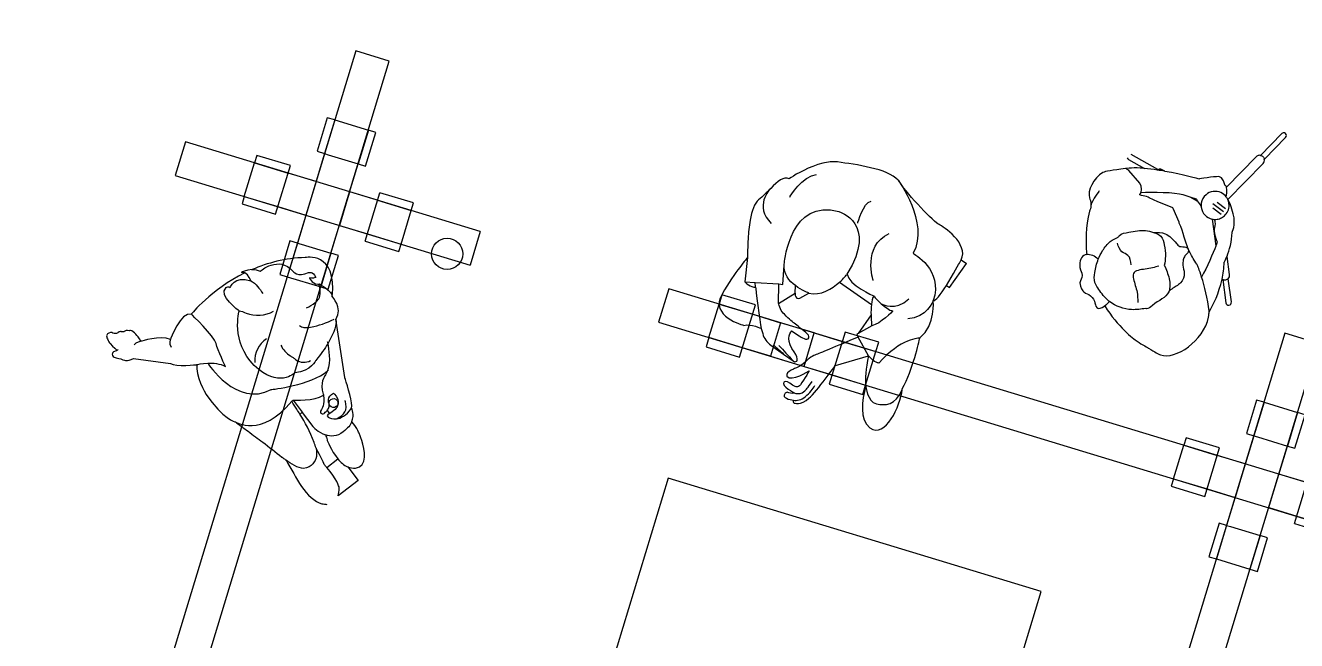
# Model space of a CAD drawing. Header units: millimetres. Extents: x 13722 to 114356, y -17117 to 61088.
# Drawn here: x 73308 to 76567, y 48813 to 50390 of the extents above; entities that cross this region are included whole.
import ezdxf

# ---------------------------------------------------------------- set-up
doc = ezdxf.new("R2010")
doc.units = ezdxf.units.MM
for name, color, linetype in [('01', 3, 'Continuous'), ('02', 250, 'Continuous'), ('03', 8, 'Continuous'), ('0_CUT', 250, 'Continuous'), ('Toffu_Outline', 8, 'Continuous')]:
    doc.layers.add(name, color=color, linetype=linetype)

# ---------------------------------------------------------------- blocks, each defined once
blk = doc.blocks.new('2t')
at = {"layer": '02'}
h = blk.add_hatch(dxfattribs=at)
h.set_pattern_fill('AR-CONC', color=6, scale=50)
h.paths.add_polyline_path([(94283.9, -5120.8, 1), (94363.9, -5120.8, 1)])
at = {"layer": '02', "color": 6, "lineweight": 30}
blk.add_circle((94323.9, -5120.8), 40, dxfattribs=at)
blk = doc.blocks.new('90_90')
at = {"layer": '02'}
for p, q in [((12638.8, -431.1), (12618.8, -431.1)), ((12618.8, -431.1), (12618.8, -521.1)), ((12638.8, -431.1), (12638.8, -521.1)), ((12638.8, -431.1), (12728.8, -431.1)), ((12728.8, -431.1), (12728.8, -521.1)), ((12748.8, -431.1), (12728.8, -431.1)), ((12748.8, -521.1), (12748.8, -431.1)), ((12618.8, -521.1), (12748.8, -521.1)), ((12638.8, -521.1), (12638.8, -596.1)), ((12728.8, -596.1), (12728.8, -521.1)), ((12473.8, -576.1), (12473.8, -596.1)), ((12563.8, -576.1), (12473.8, -576.1)), ((12563.8, -596.1), (12563.8, -576.1)), ((12803.8, -576.1), (12803.8, -596.1)), ((12893.8, -576.1), (12803.8, -576.1)), ((12893.8, -596.1), (12893.8, -576.1)), ((12563.8, -596.1), (12473.8, -596.1)), ((12473.8, -596.1), (12473.8, -686.1)), ((12563.8, -596.1), (12563.8, -606.1)), ((12803.8, -596.1), (12563.8, -596.1)), ((12563.8, -606.1), (12563.8, -686.1)), ((12893.8, -596.1), (12803.8, -596.1)), ((12803.8, -596.1), (12803.8, -606.1)), ((12803.8, -606.1), (12803.8, -686.1)), ((12893.8, -596.1), (12893.8, -686.1)), ((12563.8, -686.1), (12473.8, -686.1)), ((12473.8, -686.1), (12473.8, -706.1)), ((12473.8, -706.1), (12563.8, -706.1)), ((12563.8, -706.1), (12563.8, -686.1)), ((12563.8, -686.1), (12803.8, -686.1)), ((12638.8, -686.1), (12638.8, -761.1)), ((12728.8, -761.1), (12728.8, -686.1)), ((12893.8, -686.1), (12803.8, -686.1)), ((12803.8, -686.1), (12803.8, -706.1)), ((12803.8, -706.1), (12893.8, -706.1)), ((12893.8, -706.1), (12893.8, -686.1)), ((12618.8, -761.1), (12618.8, -851.1)), ((12618.8, -761.1), (12748.8, -761.1)), ((12638.8, -761.1), (12638.8, -851.1)), ((12728.8, -761.1), (12728.8, -851.1)), ((12748.8, -851.1), (12748.8, -761.1)), ((12618.8, -851.1), (12638.8, -851.1)), ((12638.8, -851.1), (12728.8, -851.1)), ((12728.8, -851.1), (12748.8, -851.1))]:
    blk.add_line(p, q, dxfattribs=at)
for points in [[(12728.8, -596.1), (12638.8, -596.1)], [(12638.8, -686.1), (12728.8, -686.1)]]:
    blk.add_lwpolyline(points, dxfattribs=at)
blk = doc.blocks.new('RW')
at = {"layer": '02'}
for p, q in [((94462.5, -22479), (94436.3, -22565.1)), ((94797.4, -22580.8), (94771.2, -22666.9)), ((95280.6, -22727.5), (95254.4, -22813.7))]:
    blk.add_line(p, q, dxfattribs=at)
for points in [[(93812.5, -24309.1), (93898.6, -24335.2), (94564.2, -22144.1), (94478.1, -22118)], [(96197.8, -25023.3), (96284, -25049.5), (96946.7, -22867.9), (96860.6, -22841.8)]]:
    blk.add_lwpolyline(points, close=True, dxfattribs=at)
for points in [[(94797.4, -22580.8), (94041.5, -22351.1), (94015.3, -22437.2), (94771.2, -22666.9)], [(95254.4, -22813.7), (97153.7, -23390.7), (97179.9, -23304.6), (95280.6, -22727.5)]]:
    blk.add_lwpolyline(points, dxfattribs=at)
at = {"layer": '0_CUT'}
blk.add_line((95383.6, -22852.9), (95409.8, -22766.8), dxfattribs=at)
at = {"layer": '0_CUT', "color": 7}
blk.add_lwpolyline([(95503.1, -22769), (95417, -22742.9), (95409.8, -22766.8), (95495.9, -22793), (95567.6, -22814.8), (95541.5, -22900.9), (95469.7, -22879.1), (95383.6, -22852.9), (95376.3, -22876.8), (95462.4, -22903)], close=True, dxfattribs=at)
blk.add_lwpolyline([(95541.5, -22900.9), (95627.6, -22927), (95653.7, -22840.9), (95567.6, -22814.8)], dxfattribs=at)
at = {"layer": '0_CUT'}
for points in [[(95653.7, -22840.9), (95725.5, -22862.7), (95811.6, -22888.9), (95818.9, -22865), (95732.8, -22838.8), (95692.1, -22972.7), (95778.2, -22998.9), (95785.5, -22975), (95811.6, -22888.9)], [(95627.6, -22927), (95699.3, -22948.8), (95785.5, -22975)]]:
    blk.add_lwpolyline(points, dxfattribs=at)
at = {"layer": '02', "rotation": 73.10102855420453}
for p in [(90106, -34458.7), (92488.5, -35182.5)]:
    blk.add_blockref('90_90', p, dxfattribs=at)
blk = doc.blocks.new('FWFW')
at = {"layer": 'Toffu_Outline'}
for p, q in [((109766.2, -4872.6), (109766.2, -4872.6)), ((110793.5, -4997.1), (110766.2, -4976.5)), ((110799.1, -4989.7), (110777.9, -4973.6)), ((110788.1, -5004.3), (110766.8, -4988.2)), ((110091.3, -5191.7), (110134.7, -5129.5)), ((110121.6, -5120.4), (110134.7, -5129.5)), ((109566.7, -5176.9), (109593.5, -5178.3)), ((109593.5, -5178.3), (109653.8, -5181.5)), ((109594, -5190.3), (109593.5, -5178.3)), ((109696, -5205.8), (109696.2, -5186.5)), ((110083.3, -5186.1), (110091.3, -5191.7)), ((108518.7, -5277.3), (108518.1, -5273.4))]:
    blk.add_line(p, q, dxfattribs=at)
for points in [[(110943.2, -4796.8), (110943.2, -4796.8), (110888.6, -4852.4), (110888.6, -4852.4)], [(110898.7, -4862.2), (110898.7, -4862.2), (110953.3, -4806.7), (110953.3, -4806.7)], [(110947.3, -4794.7), (110945.8, -4794.9), (110944.4, -4795.6), (110943.2, -4796.8)], [(110953.2, -4796.7), (110951.6, -4795.1), (110949.4, -4794.4), (110947.3, -4794.7)], [(110953.3, -4806.7), (110956, -4803.9), (110956, -4799.4), (110953.2, -4796.7)], [(110625.4, -4889.1), (110625.4, -4889.1), (110557.6, -4850.6), (110557.6, -4850.6)], [(110877.7, -4855.9), (110877.7, -4855.9), (110801.2, -4933.7), (110801.2, -4933.7)], [(110884.8, -4852.4), (110882.2, -4852.7), (110879.7, -4853.9), (110877.7, -4855.9)], [(110888.5, -4852.5), (110887.3, -4852.3), (110886, -4852.2), (110884.8, -4852.4)], [(110888.6, -4852.4), (110888.6, -4852.4), (110888.5, -4852.5), (110888.5, -4852.5)], [(110888.5, -4852.4), (110888.5, -4852.4), (110888.5, -4852.4), (110888.6, -4852.4)], [(110888.6, -4852.4), (110891, -4852.8), (110893.3, -4853.9), (110895.1, -4855.8)], [(110895.1, -4855.8), (110897, -4857.6), (110898.1, -4859.8), (110898.6, -4862.1)], [(109766.2, -4872.6), (109732.5, -4880.9), (109698.1, -4900.9), (109685.2, -4909)], [(109804.1, -4869.4), (109792.4, -4867.7), (109779.4, -4869.3), (109766.2, -4872.6)], [(109959.5, -4915.9), (109932.6, -4886.5), (109850.9, -4875.9), (109804.1, -4869.4)], [(110542.8, -4886.4), (110508.2, -4890.9), (110491, -4893.1), (110484.7, -4896.6)], [(110564.9, -4884.7), (110555, -4884.9), (110547.4, -4885.8), (110542.8, -4886.4)], [(110550.8, -4891.3), (110548.3, -4889.2), (110545.5, -4887.6), (110542.8, -4886.4)], [(110547.3, -4858.6), (110547.8, -4860.3), (110548.9, -4861.9), (110550.6, -4862.8)], [(110550.6, -4862.8), (110550.6, -4862.8), (110591.2, -4885.9), (110591.2, -4885.9)], [(110591.5, -4886.1), (110585, -4885.3), (110575.9, -4884.5), (110564.9, -4884.7)], [(110591.2, -4885.9), (110591.2, -4885.9), (110591.5, -4886.1), (110591.5, -4886.1)], [(110624.2, -4890.1), (110613, -4888.4), (110601.9, -4886.9), (110591.2, -4885.9)], [(110629, -4888), (110627.8, -4888.2), (110626.6, -4888.6), (110625.5, -4889.2)], [(110636.8, -4889.5), (110634.4, -4888.1), (110631.6, -4887.6), (110629, -4888)], [(110804.8, -4965.3), (110804.8, -4965.3), (110895.3, -4873.2), (110895.3, -4873.2)], [(110895.3, -4873.2), (110898.3, -4870.3), (110899.3, -4866.1), (110898.6, -4862.3)], [(110898.6, -4862.3), (110898.6, -4862.3), (110898.7, -4862.2), (110898.7, -4862.2)], [(109679.9, -4912.4), (109666.8, -4905.3), (109650.9, -4919.6), (109633.1, -4937.2)], [(109685.2, -4909), (109681.8, -4911.1), (109679.9, -4912.4), (109679.9, -4912.4)], [(109681.7, -4959.6), (109681.7, -4959.6), (109714.2, -4904.2), (109750.7, -4901.6)], [(109959.4, -4916), (109959.4, -4916), (110039.9, -5024.6), (109998.3, -5103.5)], [(109963.7, -4921.3), (109962.5, -4919.5), (109961.1, -4917.6), (109959.5, -4915.9)], [(110064.5, -5029.8), (110053.1, -5025.1), (109985.1, -4954.9), (109963.7, -4921.3)], [(110484.7, -4896.6), (110460.5, -4910.4), (110444.3, -4944), (110450.5, -4961.6)], [(110579.7, -4923.5), (110579.7, -4923.5), (110550.8, -4891.3), (110550.8, -4891.3)], [(110624.2, -4890.1), (110624.5, -4889.7), (110625, -4889.4), (110625.4, -4889.1)], [(110643.6, -4893.4), (110637.2, -4892.2), (110630.7, -4891.1), (110624.2, -4890.1)], [(110625.5, -4889.2), (110625.5, -4889.2), (110625.4, -4889.1), (110625.4, -4889.1)], [(110625.4, -4889.1), (110625.4, -4889.1), (110625.4, -4889.1), (110625.4, -4889.1)], [(110643.6, -4893.4), (110643.6, -4893.4), (110636.8, -4889.5), (110636.8, -4889.5)], [(110643.9, -4893.5), (110643.9, -4893.5), (110643.6, -4893.4), (110643.6, -4893.4)], [(110730.9, -4913.2), (110730.9, -4913.2), (110689.8, -4901.9), (110643.9, -4893.5)], [(110781.6, -4906.9), (110769.7, -4906.7), (110730.9, -4913.2), (110730.9, -4913.2)], [(110797.5, -4928.8), (110797.5, -4928.8), (110793.4, -4907.2), (110781.6, -4906.9)], [(109632.9, -4937.4), (109630.1, -4940.2), (109589.4, -4982.2), (109634.5, -5027.2)], [(109632.9, -4937.4), (109623.1, -4947.1), (109612.7, -4957.9), (109601.9, -4966.5)], [(109633.1, -4937.2), (109633, -4937.3), (109633, -4937.3), (109632.9, -4937.4)], [(110475, -4943.8), (110475, -4943.8), (110457, -4966.2), (110454.1, -4980.7)], [(110603.6, -4961.5), (110597, -4955.4), (110576.4, -4956.1), (110579.7, -4952.3)], [(110582.5, -4947.3), (110586, -4936.9), (110579.7, -4923.5), (110579.7, -4923.5)], [(110579.7, -4952.3), (110580.9, -4950.8), (110581.8, -4949.1), (110582.4, -4947.3)], [(110582.4, -4947.3), (110582.4, -4947.3), (110582.5, -4947.3), (110582.5, -4947.3)], [(110582.5, -4947.3), (110610.4, -4946.7), (110669.9, -4946.4), (110690, -4952.9)], [(110690, -4952.9), (110690, -4952.9), (110710.2, -4959.6), (110710.2, -4959.6)], [(110749.2, -4953.3), (110742.7, -4958.8), (110738.3, -4966.4), (110736.9, -4974.9)], [(110767.4, -4945.2), (110760.4, -4946.2), (110754.2, -4949.1), (110749.2, -4953.3)], [(110787.1, -4948.1), (110781.1, -4945.4), (110774.4, -4944.2), (110767.4, -4945.2)], [(110800.8, -4958.7), (110797.2, -4954.1), (110792.5, -4950.5), (110787.1, -4948.1)], [(110801.2, -4933.7), (110800.4, -4931.6), (110799.2, -4929.8), (110797.5, -4928.8)], [(110800.8, -4958.7), (110801.2, -4956.9), (110804.3, -4942.3), (110801.2, -4933.7)], [(110801.2, -4933.7), (110801.2, -4933.7), (110801.2, -4933.7), (110801.2, -4933.7)], [(109601.9, -4966.5), (109591.3, -4975), (109584.6, -4995.4), (109580.5, -5018.4)], [(109668.2, -5125.3), (109668.2, -5125.3), (109684.6, -4960.8), (109808, -4996.7)], [(109856, -5026.2), (109856, -5026.2), (109870.2, -4973.3), (109890.2, -4970.1)], [(110454.1, -4980.7), (110453.7, -4987), (110451.9, -4992.1), (110450.4, -4995.5)], [(110450.5, -4961.6), (110451.5, -4964.3), (110454.6, -4971.2), (110454.1, -4980.7)], [(110625.9, -4971.6), (110625.9, -4971.6), (110603.6, -4961.5), (110603.6, -4961.5)], [(110662.1, -4985.9), (110662.1, -4985.9), (110625.9, -4971.6), (110625.9, -4971.6)], [(110665, -4988.8), (110664.4, -4987.5), (110663.4, -4986.4), (110662.1, -4985.9)], [(110710.2, -4959.5), (110710.2, -4959.5), (110723.5, -4963.9), (110723.5, -4963.9)], [(110710.2, -4959.6), (110710.2, -4959.6), (110726.7, -4969), (110726.7, -4969)], [(110723.5, -4963.9), (110723.5, -4963.9), (110724.6, -4965.8), (110726.5, -4968.7)], [(110726.7, -4969), (110729.3, -4972.9), (110733, -4978.6), (110736.7, -4983.5)], [(110736.9, -4974.9), (110736.4, -4978.4), (110736.4, -4980.4), (110736.7, -4983.5)], [(110736.7, -4983.5), (110736.7, -4984.2), (110736.7, -4985), (110736.8, -4985.7)], [(110736.8, -4985.7), (110738.9, -5001), (110750.5, -5012.7), (110764.7, -5015.8)], [(110800.7, -4958.9), (110800.7, -4958.9), (110800.7, -4958.8), (110800.8, -4958.7)], [(110804.8, -4965.3), (110803.7, -4962.9), (110802.3, -4960.7), (110800.8, -4958.7)], [(110819, -5002.6), (110814.7, -4984.5), (110808.8, -4972.1), (110804.8, -4965.3)], [(110807.8, -4975.8), (110807.3, -4972.1), (110806.3, -4968.5), (110804.8, -4965.3)], [(109580.5, -5018.4), (109577.7, -5034), (109576, -5050.7), (109575, -5065.8)], [(109808, -4996.7), (109808, -4996.7), (109909.5, -5025.9), (109828.5, -5157.2)], [(110450.4, -4995.5), (110440.6, -5037.4), (110440.3, -5073.6), (110442.9, -5100.9)], [(110680.1, -5023.7), (110680.1, -5023.7), (110665, -4988.8), (110665, -4988.8)], [(110764.7, -5015.8), (110764.7, -5015.8), (110764.7, -5015.8), (110764.7, -5015.8)], [(110764.7, -5015.8), (110764.7, -5015.8), (110774.4, -5084.7), (110774.4, -5084.7)], [(110764.7, -5015.8), (110766.6, -5016.2), (110768.6, -5016.5), (110770.5, -5016.6)], [(110770.5, -5016.6), (110772.7, -5016.7), (110775, -5016.6), (110777.3, -5016.3)], [(110770.5, -5016.6), (110772.3, -5024.3), (110773.4, -5033.2), (110770.8, -5037.5)], [(110777.3, -5016.3), (110781.6, -5015.7), (110785.6, -5014.3), (110789.2, -5012.4)], [(110815.9, -5050.1), (110815.9, -5050.1), (110825.9, -5031.8), (110819, -5002.6)], [(110121.6, -5120.4), (110141, -5078.5), (110075.3, -5034.2), (110064.5, -5029.8)], [(110526, -5058.9), (110532, -5052.1), (110541.8, -5051.1), (110551.1, -5049.7)], [(110551.1, -5049.7), (110566.2, -5047.4), (110580.2, -5044), (110594.2, -5045.4)], [(110594.2, -5045.4), (110600.9, -5046.1), (110607.6, -5047.8), (110614.2, -5050.1)], [(110614.1, -5050.1), (110614.2, -5050.1), (110614.2, -5050.1), (110614.2, -5050.1)], [(110614.2, -5050.1), (110625, -5049.6), (110635.4, -5049.7), (110644.4, -5053.4)], [(110614.2, -5050.1), (110616.2, -5050.8), (110618.1, -5051.5), (110620.1, -5052.3)], [(110680.5, -5026.5), (110680.7, -5025.5), (110680.5, -5024.5), (110680.1, -5023.7)], [(110702.7, -5090.4), (110697.2, -5077), (110690.8, -5049.2), (110680.5, -5026.5)], [(110770.8, -5037.5), (110765.8, -5046), (110778.2, -5075.1), (110778.2, -5075.1)], [(110802.9, -5110.8), (110808.7, -5096), (110816.1, -5072.9), (110815.9, -5050.1)], [(109575, -5066.2), (109573.6, -5087.9), (109573.6, -5106.1), (109573.7, -5112.2)], [(109575, -5065.8), (109575, -5065.8), (109574.9, -5066), (109574.9, -5066)], [(109896, -5173.6), (109896, -5173.6), (109866.8, -5085.3), (109936.8, -5052.7)], [(110483.9, -5096.8), (110489.3, -5088), (110495.7, -5079.7), (110503.7, -5073.5)], [(110503.7, -5073.5), (110509.7, -5068.8), (110516.6, -5065.3), (110523.6, -5062)], [(110533.5, -5099.5), (110527.2, -5094.5), (110524.7, -5086.2), (110522.1, -5077.9)], [(110523.6, -5062), (110524.3, -5060.9), (110525.1, -5059.8), (110526, -5058.9)], [(110620.1, -5052.3), (110624.8, -5054.3), (110629.6, -5056.4), (110633, -5059.8)], [(110633, -5059.8), (110638.4, -5065.2), (110640.3, -5073.7), (110641.9, -5081.8)], [(110641.9, -5081.8), (110643.9, -5091.9), (110645.4, -5101.4), (110645.1, -5110.9)], [(110644.4, -5053.4), (110655.6, -5057.9), (110664.6, -5068), (110673, -5078.2)], [(110673, -5078.2), (110675.7, -5081.4), (110678.3, -5084.6), (110682.1, -5085.8)], [(110778.2, -5075.1), (110778.2, -5075.1), (110776.8, -5078.8), (110774.4, -5084.7)], [(108439.4, -5114.5), (108388.3, -5116), (108342.5, -5128.4), (108303.4, -5145.3)], [(108324.2, -5149.5), (108324.2, -5149.5), (108371.5, -5107.8), (108408.1, -5149.3)], [(108508.7, -5215), (108521.6, -5096.9), (108439.4, -5114.5), (108439.4, -5114.5)], [(109573.6, -5114.6), (109573.6, -5114.6), (109566.7, -5176.9), (109566.7, -5176.9)], [(109573.6, -5112.2), (109573.6, -5113.7), (109573.6, -5114.6), (109573.6, -5114.6)], [(109998.3, -5103.5), (109998.3, -5103.5), (110076.9, -5146.1), (110049.5, -5225)], [(110436.1, -5109.1), (110426.1, -5115.2), (110424.2, -5130.5), (110425.8, -5140)], [(110443.4, -5106.5), (110440.8, -5106.9), (110438.3, -5107.8), (110436.1, -5109.1)], [(110442.9, -5100.9), (110442.9, -5100.9), (110443.4, -5106.5), (110443.4, -5106.5)], [(110443.4, -5106.5), (110452.6, -5105.1), (110464.1, -5109.3), (110472.9, -5118.9)], [(110472.9, -5118.9), (110475.9, -5111.2), (110479.6, -5103.9), (110483.9, -5096.8)], [(110549, -5109.1), (110544.8, -5105.2), (110538.1, -5103.3), (110533.5, -5099.5)], [(110556.8, -5133), (110555.8, -5123.8), (110554.8, -5114.5), (110549, -5109.1)], [(110645.1, -5110.9), (110644.9, -5118.7), (110643.5, -5126.6), (110642.1, -5134.5)], [(110682.1, -5085.8), (110686.5, -5087.3), (110692.6, -5086.1), (110697.4, -5087.6)], [(110695.1, -5110.2), (110692.9, -5113.3), (110691.7, -5116.9), (110690.8, -5120.7)], [(110703.6, -5098.9), (110702.4, -5103.5), (110697.9, -5106.4), (110695.1, -5110.2)], [(110697.4, -5087.6), (110699.9, -5088.5), (110702, -5090), (110703.1, -5092.2)], [(110703.4, -5092), (110703.2, -5091.5), (110702.9, -5091), (110702.7, -5090.4)], [(110703.1, -5092.2), (110704.1, -5094.2), (110704.2, -5096.8), (110703.6, -5098.9)], [(110720.5, -5123.9), (110715.4, -5116), (110708.6, -5104.4), (110703.4, -5092)], [(110774.4, -5084.9), (110767.2, -5102.5), (110751.5, -5140), (110737.8, -5164.6)], [(110774.4, -5084.7), (110774.4, -5084.7), (110774.4, -5084.9), (110774.4, -5084.9)], [(110796, -5126.3), (110796, -5126.3), (110798.8, -5120.8), (110802.4, -5112)], [(110803.1, -5111.9), (110803.1, -5111.9), (110802.9, -5110.8), (110802.9, -5110.8)], [(110809.6, -5158.3), (110809.6, -5158.3), (110803.1, -5111.9), (110803.1, -5111.9)], [(108303.1, -5145.5), (108287.7, -5145.7), (108276.3, -5152.4), (108276.3, -5152.4)], [(108302.1, -5145.3), (108302.5, -5145.4), (108303, -5145.3), (108303.4, -5145.3)], [(108303.4, -5145.3), (108303.3, -5145.4), (108303.2, -5145.4), (108303.1, -5145.5)], [(108303.4, -5145.3), (108309.8, -5145.3), (108316.9, -5146.3), (108324.2, -5149.5)], [(108408.1, -5149.3), (108408.1, -5149.3), (108419.4, -5166.2), (108448.3, -5153)], [(108448.3, -5153), (108448.3, -5153), (108459.2, -5148.2), (108466.3, -5165.5)], [(109663.8, -5183.2), (109663.8, -5183.2), (109667.5, -5133.7), (109667.5, -5133.7)], [(109696.3, -5186.4), (109680.6, -5174.4), (109665.8, -5156.8), (109667.5, -5133.7)], [(109667.5, -5133.7), (109667.5, -5133.7), (109668.2, -5125.3), (109668.2, -5125.3)], [(110083.3, -5186.1), (110100.6, -5158.7), (110117.8, -5127.1), (110117.8, -5127.1)], [(110117.8, -5127.1), (110119.3, -5124.9), (110120.6, -5122.6), (110121.6, -5120.4)], [(110425.8, -5140), (110427.3, -5149.3), (110431.9, -5151.2), (110431.5, -5160.2)], [(110463.8, -5152.9), (110465.7, -5141.1), (110468.7, -5129.7), (110472.9, -5118.9)], [(110593.2, -5144.2), (110581, -5146), (110566.4, -5146.8), (110563.1, -5155.6)], [(110628, -5136.4), (110617.4, -5139.4), (110606.8, -5142.3), (110593.2, -5144.2)], [(110642.1, -5134.5), (110647, -5145.5), (110651.9, -5156.4), (110654.6, -5168.9)], [(110690.8, -5120.7), (110689.8, -5124.9), (110689.1, -5129.3), (110689.4, -5133.6)], [(110689.4, -5133.6), (110690, -5140.6), (110693.1, -5147.4), (110693.4, -5154.4)], [(110727.2, -5134), (110727.2, -5134), (110724.4, -5130.1), (110720.5, -5123.9)], [(110737.8, -5164.6), (110732, -5146.2), (110727.2, -5134), (110727.2, -5134)], [(110790.1, -5170), (110793, -5156.5), (110795.1, -5141.9), (110796, -5126.3)], [(108284.6, -5154), (108197.7, -5197), (108147.5, -5259.6), (108147.5, -5259.6)], [(108246.9, -5192.4), (108246.9, -5192.4), (108256.1, -5159.5), (108300.2, -5173.9)], [(108276.3, -5152.4), (108279.3, -5151.9), (108282.1, -5152.6), (108284.6, -5154)], [(108300.2, -5173.9), (108300.2, -5173.9), (108294.2, -5159.1), (108284.8, -5153.9)], [(108299.8, -5174.3), (108313.3, -5181.2), (108322.5, -5194.1), (108331, -5206.7)], [(108466.3, -5165.5), (108466.3, -5165.5), (108457.1, -5169.1), (108450.1, -5166.7)], [(108450.1, -5166.7), (108450.1, -5166.7), (108461.9, -5187.5), (108475.3, -5182.1)], [(108475.3, -5182.1), (108475.3, -5182.1), (108509.9, -5200.7), (108508.7, -5215)], [(109566.7, -5176.9), (109566.7, -5176.9), (109582, -5191.8), (109594, -5190.3)], [(109653.3, -5232.5), (109653.3, -5232.5), (109653.8, -5181.5), (109653.8, -5181.5)], [(109653.8, -5181.5), (109653.8, -5181.5), (109663.8, -5183.2), (109663.8, -5183.2)], [(109730.9, -5205.6), (109761.2, -5213.6), (109790.5, -5194.2), (109809, -5177.7)], [(109809, -5177.7), (109809, -5177.7), (109809.2, -5177.9), (109809.2, -5177.9)], [(109809.2, -5177.9), (109809.2, -5177.9), (109891, -5234.9), (109891, -5234.9)], [(109809.5, -5177.3), (109820, -5168), (109827, -5159.5), (109828.7, -5157.3)], [(109828.7, -5157.3), (109829, -5157), (109829.1, -5156.8), (109829.1, -5156.8)], [(109829.1, -5156.8), (109832.9, -5186.3), (109897.5, -5212.6), (109897.5, -5212.6)], [(110425.9, -5179.5), (110425.5, -5191.3), (110433.7, -5200.2), (110435.6, -5202.1)], [(110431.5, -5160.2), (110431.2, -5169.5), (110426.2, -5170.5), (110425.9, -5179.5)], [(110464.3, -5178.4), (110461.8, -5170.5), (110462.5, -5161.6), (110463.8, -5152.9)], [(110471.3, -5191.9), (110468.5, -5187.6), (110465.8, -5183.2), (110464.3, -5178.4)], [(110563.1, -5155.6), (110561.8, -5159.3), (110562.3, -5164.2), (110563.2, -5168.9)], [(110563.2, -5168.9), (110565.6, -5181.4), (110570.1, -5191.8), (110572.2, -5203.1)], [(110654.6, -5168.9), (110657, -5179.9), (110657.5, -5192.1), (110653.9, -5201.3)], [(110683.7, -5179.4), (110677.4, -5186.2), (110668.8, -5190), (110661.4, -5195.3)], [(110693.4, -5154.4), (110693.9, -5163.3), (110689.9, -5172.7), (110683.7, -5179.4)], [(110756.9, -5251.4), (110753.8, -5220.3), (110745, -5187.5), (110737.8, -5164.6)], [(110757.1, -5253.4), (110768.1, -5235.2), (110782.1, -5206.7), (110790.1, -5170)], [(110790.1, -5170), (110790.6, -5170.3), (110791.2, -5170.7), (110791.8, -5171)], [(110791.8, -5171), (110791.8, -5171), (110791.8, -5171.1), (110791.8, -5171.1)], [(110791.8, -5171.1), (110791.8, -5171.1), (110800, -5230.3), (110800, -5230.3)], [(110799, -5172.2), (110796.5, -5172.6), (110794, -5172.2), (110791.9, -5171.1)], [(110805.7, -5169.1), (110803.9, -5170.7), (110801.6, -5171.9), (110799, -5172.2)], [(110805.7, -5169.1), (110808.6, -5166.4), (110810.1, -5162.4), (110809.6, -5158.3)], [(110814, -5228.4), (110814, -5228.4), (110805.7, -5169.1), (110805.7, -5169.1)], [(108270.3, -5251), (108270.3, -5251), (108214.5, -5212.9), (108236.9, -5191.3)], [(108236.9, -5191.3), (108236.9, -5191.3), (108244.3, -5185.8), (108246.9, -5192.4)], [(108474, -5220.7), (108475.4, -5218.4), (108476.3, -5215.7), (108477, -5213.1)], [(108477, -5213.1), (108479.4, -5203.4), (108478.4, -5192.9), (108474.2, -5183.8)], [(109594, -5190.3), (109594, -5190.3), (109604.7, -5280.5), (109608.9, -5296.5)], [(109653.3, -5232.5), (109653.3, -5232.5), (109696, -5205.8), (109696, -5205.8)], [(109696, -5205.8), (109696, -5205.8), (109696.1, -5211.6), (109696.1, -5211.6)], [(109696.1, -5211.6), (109696.2, -5217.5), (109702.5, -5221.2), (109707.6, -5218.4)], [(109730.9, -5205.6), (109730.9, -5205.6), (109713.1, -5199.2), (109696.3, -5186.4)], [(109707.6, -5218.4), (109707.6, -5218.4), (109731, -5205.7), (109731, -5205.7)], [(109731, -5205.7), (109731, -5205.7), (109730.9, -5205.6), (109730.9, -5205.6)], [(109897.1, -5213.2), (109894.1, -5217.9), (109891.9, -5226), (109891, -5234.9)], [(109896.9, -5213), (109896.9, -5213), (109897, -5213.1), (109897.1, -5213.2)], [(109897.5, -5212.6), (109897.3, -5212.8), (109897.2, -5213), (109897.1, -5213.2)], [(109897.1, -5213.2), (109898.4, -5214.7), (109906.3, -5223.8), (109916.4, -5232.9)], [(110049.5, -5225), (110054.8, -5227.9), (110069.1, -5208.4), (110083.3, -5186.1)], [(110435.6, -5202.1), (110442.3, -5209), (110446, -5206.7), (110453.1, -5212.4)], [(110453.1, -5212.4), (110467.1, -5223.4), (110462.7, -5240.4), (110471.5, -5244.2)], [(110495.5, -5222), (110485.9, -5213.4), (110478.3, -5202.9), (110471.3, -5191.9)], [(110572.2, -5203.1), (110573.8, -5211.7), (110573.9, -5220.8), (110574.1, -5229.8)], [(110653.5, -5202.4), (110646.8, -5217.5), (110628, -5223.8), (110611.9, -5237.3)], [(110653.9, -5201.3), (110653.8, -5201.7), (110653.6, -5202.1), (110653.5, -5202.4)], [(110661.4, -5195.3), (110658.8, -5197.2), (110656.3, -5199.2), (110653.9, -5201.3)], [(108442.6, -5243.8), (108450.5, -5239.9), (108458.1, -5235.2), (108465.1, -5229.8)], [(108465.1, -5229.8), (108468.5, -5227.2), (108471.8, -5224.4), (108474, -5220.7)], [(108518, -5273.4), (108536.6, -5241.6), (108508.7, -5215), (108508.7, -5215)], [(109658.1, -5246.1), (109655.7, -5240.8), (109653.3, -5232.5), (109653.3, -5232.5)], [(109668.3, -5260), (109664, -5255.6), (109660.7, -5251.7), (109658.1, -5246.1)], [(109891, -5234.9), (109890.1, -5243.5), (109890, -5253), (109890.2, -5261.7)], [(109916.4, -5232.9), (109916.4, -5232.9), (109916.4, -5232.9), (109916.5, -5232.9)], [(109916.5, -5232.9), (109918.2, -5233.9), (109952.5, -5253.5), (109987.5, -5220.3)], [(109916.5, -5232.9), (109925.7, -5241.2), (109936.7, -5249.4), (109946.1, -5251.8)], [(110049.4, -5225.1), (110049.4, -5225.1), (110032.9, -5269.7), (109984.4, -5271.2)], [(110015.5, -5320.7), (110056.8, -5286.2), (110049.5, -5225), (110049.5, -5225)], [(110049.5, -5225), (110049.4, -5225), (110049.4, -5225.1), (110049.4, -5225.1)], [(110471.5, -5244.2), (110474.7, -5245.6), (110480, -5245.4), (110489.3, -5238.4)], [(110489.4, -5238.4), (110489.4, -5238.4), (110489.3, -5238.4), (110489.3, -5238.4)], [(110489.3, -5238.4), (110522.7, -5292.3), (110562.9, -5322.8), (110572.3, -5329)], [(110501.8, -5227.2), (110497, -5232.1), (110492.9, -5235.7), (110489.4, -5238.4)], [(110501.8, -5227.2), (110499.6, -5225.6), (110497.5, -5223.8), (110495.5, -5222)], [(110558.3, -5248), (110538.3, -5246.9), (110517.9, -5239.4), (110501.8, -5227.2)], [(110594.5, -5245.1), (110582.5, -5246.9), (110570.5, -5248.6), (110558.3, -5248)], [(110596.4, -5245.8), (110595.8, -5245.7), (110595.2, -5245.4), (110594.5, -5245.1)], [(110611.9, -5237.3), (110606.6, -5241.6), (110601.7, -5246.7), (110596.4, -5245.8)], [(110800, -5230.3), (110800.5, -5234.2), (110804.1, -5236.9), (110808, -5236.3)], [(110808, -5236.3), (110811.8, -5235.8), (110814.5, -5232.3), (110814, -5228.4)], [(108147.5, -5259.6), (108120.6, -5252.4), (108093.9, -5324.5), (108093.9, -5324.5)], [(108210.8, -5334.6), (108206.7, -5316.7), (108147.5, -5259.6), (108147.5, -5259.6)], [(108270, -5250.7), (108276.3, -5251.3), (108281.9, -5254.5), (108287.7, -5256.9)], [(108287.7, -5256.9), (108310.4, -5266.2), (108337.4, -5264.2), (108358.5, -5251.7)], [(108453.4, -5292.7), (108474.2, -5289), (108494.4, -5282.2), (108513.3, -5272.7)], [(108518.7, -5277.6), (108519, -5285), (108516.9, -5302.9), (108497.1, -5335.3)], [(108518, -5273.4), (108518, -5273.4), (108518.1, -5273.4), (108518.1, -5273.4)], [(108518.1, -5273.4), (108518.2, -5273.8), (108518.5, -5275), (108518.7, -5277.3)], [(108518.7, -5277.3), (108518.7, -5277.4), (108518.7, -5277.5), (108518.7, -5277.6)], [(108541, -5421.9), (108541, -5421.9), (108518.7, -5277.6), (108518.7, -5277.6)], [(109693.4, -5282.9), (109692.4, -5282.2), (109680.2, -5272.5), (109668.3, -5260)], [(109890.2, -5261.7), (109890.2, -5261.7), (109857, -5309.3), (109857, -5309.3)], [(109890.2, -5261.7), (109890.6, -5277), (109892, -5289.9), (109892, -5289.9)], [(109946.1, -5251.8), (109946.1, -5251.8), (109914.5, -5284), (109892, -5289.9)], [(110632, -5363.9), (110670.9, -5378), (110743.5, -5327.5), (110755.4, -5267.2)], [(110755.4, -5267.2), (110756.6, -5261.1), (110756.9, -5256.1), (110757, -5253.5)], [(110757.1, -5253.4), (110757.1, -5252.7), (110757, -5252.1), (110756.9, -5251.4)], [(110757, -5253.5), (110757.1, -5253.5), (110757.1, -5253.5), (110757.1, -5253.4)], [(107943.7, -5307), (107939.2, -5305.8), (107932.5, -5308.8), (107930.7, -5313.6)], [(107949.4, -5309), (107946.3, -5308.4), (107945.3, -5307.5), (107943.7, -5307)], [(107954.1, -5309.6), (107953, -5309.5), (107951.4, -5309.5), (107949.4, -5309)], [(107957.7, -5308.4), (107956.3, -5309.2), (107955, -5309.4), (107954.1, -5309.6)], [(107960.3, -5306.4), (107958.9, -5307.3), (107958.8, -5307.7), (107957.7, -5308.4)], [(107964.2, -5304.8), (107963.4, -5305), (107961.9, -5305.3), (107960.3, -5306.4)], [(107967.4, -5304.3), (107966.3, -5304.2), (107965.5, -5304.4), (107964.2, -5304.8)], [(107970.8, -5305.1), (107968.7, -5304.7), (107968.3, -5304.4), (107967.4, -5304.3)], [(107972.2, -5305.2), (107971.9, -5305.3), (107971.5, -5305.2), (107970.8, -5305.1)], [(107975.3, -5303.9), (107974.6, -5304.5), (107973.6, -5305.2), (107972.2, -5305.2)], [(107980.7, -5301.7), (107979.4, -5301.8), (107977.5, -5302.3), (107975.3, -5303.9)], [(107987.7, -5302), (107984, -5302.1), (107982.8, -5301.4), (107980.7, -5301.7)], [(107991.2, -5301.8), (107990.6, -5301.9), (107989.5, -5302), (107987.7, -5302)], [(108005, -5310.6), (108001.6, -5307), (107996.1, -5301.6), (107991.2, -5301.8)], [(108018, -5329.3), (108013.5, -5320.7), (108008.6, -5314.5), (108005, -5310.6)], [(108424.8, -5288.9), (108428.1, -5291.3), (108432, -5292.8), (108436, -5293.6)], [(108436, -5293.6), (108441.7, -5294.6), (108447.6, -5293.8), (108453.4, -5292.7)], [(109564, -5288.3), (109583.3, -5283.5), (109608.9, -5296.5), (109608.9, -5296.5)], [(109608.9, -5296.5), (109608.9, -5296.5), (109612.4, -5309.5), (109612.4, -5309.5)], [(109687.4, -5347.3), (109670.3, -5322.4), (109686.5, -5302), (109686.5, -5302)], [(109686.5, -5302), (109686.5, -5302), (109705.6, -5314.9), (109705.6, -5314.9)], [(109731, -5319.2), (109732.8, -5312.5), (109721.4, -5304.9), (109693.4, -5282.9)], [(109856.9, -5309.4), (109856.9, -5309.4), (109853.6, -5311.3), (109853.6, -5311.3)], [(109853.6, -5311.3), (109853.6, -5311.3), (109856.8, -5318.3), (109856.8, -5318.3)], [(109857, -5309.3), (109857, -5309.3), (109856.9, -5309.4), (109856.9, -5309.4)], [(109892, -5289.9), (109892, -5289.9), (109857, -5309.3), (109857, -5309.3)], [(107930.7, -5313.6), (107929.7, -5316.3), (107930.7, -5318.9), (107932.2, -5322.8)], [(107932.2, -5322.8), (107934.4, -5328.7), (107937.6, -5332.8), (107939.3, -5334.9)], [(107939.3, -5334.9), (107948.2, -5345.6), (107956.3, -5350.4), (107955, -5353)], [(108018, -5329.3), (108018, -5329.3), (108005, -5331.6), (108001.2, -5338.7)], [(108093.9, -5324.5), (108067.8, -5313.3), (108018, -5329.3), (108018, -5329.3)], [(108093.9, -5324.5), (108093.9, -5324.5), (108088.2, -5333.5), (108096.2, -5344.5)], [(108235.2, -5394), (108235.2, -5394), (108214.8, -5352.5), (108210.8, -5334.6)], [(108340, -5323.1), (108320.5, -5336), (108308.7, -5359.8), (108310.2, -5383.2)], [(108377.2, -5339.1), (108382.1, -5350.6), (108390.8, -5360.5), (108401.6, -5366.8)], [(108497.1, -5335.3), (108489.7, -5347.5), (108479.8, -5361.6), (108466.7, -5378.1)], [(108495.9, -5330), (108495.9, -5330), (108496.4, -5331.9), (108497.1, -5335.3)], [(108497.1, -5335.3), (108499.8, -5348.1), (108505.4, -5381.2), (108496.5, -5405.2)], [(109639.5, -5338.1), (109648.4, -5346.1), (109657.3, -5354.2), (109666.1, -5362.2)], [(109654.1, -5340.1), (109666.1, -5353), (109678.1, -5366), (109690.2, -5378.9)], [(109705.6, -5314.9), (109705.6, -5314.9), (109722, -5327.6), (109728.8, -5322.5)], [(109728.8, -5322.5), (109730.5, -5321.3), (109731, -5319.5), (109731, -5319.2)], [(109856.8, -5318.3), (109798.8, -5343), (109757.4, -5360.5), (109747.7, -5364.2)], [(109883.5, -5366.2), (109883.5, -5366.2), (109856.8, -5318.3), (109856.8, -5318.3)], [(110015.4, -5320.8), (110015.4, -5320.8), (109965.5, -5321.8), (109910.5, -5385)], [(109970.3, -5450.8), (109997.3, -5401.6), (110013.5, -5329.3), (110015.2, -5321.6)], [(110015.2, -5321.6), (110015.3, -5321.2), (110015.4, -5321), (110015.4, -5320.9)], [(110015.4, -5320.9), (110015.4, -5320.8), (110015.5, -5320.7), (110015.5, -5320.7)], [(110572.3, -5329), (110585.2, -5337.4), (110601.7, -5347.1), (110601.7, -5347.1)], [(107944.9, -5362.6), (107944.8, -5366.5), (107948.1, -5370.1), (107952.6, -5370.5)], [(107950.5, -5355.4), (107947.2, -5356.5), (107945, -5359.4), (107944.9, -5362.6)], [(107955, -5353), (107955, -5353), (107954.9, -5353.2), (107950.5, -5355.4)], [(107952.6, -5370.5), (107955.4, -5371.3), (107960.2, -5372.7), (107966.3, -5374.6)], [(107955, -5353), (107955.7, -5352.7), (107956.4, -5352.4), (107957.1, -5352)], [(107957.1, -5352), (107958.3, -5351.3), (107959.2, -5350.5), (107959.9, -5349.8)], [(107966.3, -5374.6), (107976.1, -5377.5), (107977.8, -5378.1), (107980.6, -5378.3)], [(107980.6, -5378.3), (107984.6, -5378.6), (107990.9, -5378.1), (107998.9, -5373.2)], [(107998.9, -5373.2), (107998.9, -5373.2), (108093.9, -5386.2), (108093.9, -5386.2)], [(108401.6, -5366.8), (108404, -5368.2), (108406.5, -5369.4), (108408.9, -5371.1)], [(108408.9, -5371.1), (108411.3, -5372.7), (108413.4, -5374.7), (108415.7, -5376.5)], [(108415.7, -5376.5), (108426.4, -5384.3), (108441.7, -5385.2), (108453.3, -5378.7)], [(109694.3, -5381.8), (109704.6, -5382.1), (109704.6, -5372.3), (109687.4, -5347.3)], [(109735.5, -5370.3), (109730.1, -5373.9), (109726.9, -5377.3), (109724.8, -5379.5)], [(109747.7, -5364.2), (109746.1, -5364.8), (109741.2, -5366.5), (109735.5, -5370.3)], [(109798.9, -5390.9), (109798.9, -5390.9), (109883.5, -5366.2), (109883.5, -5366.2)], [(109883.5, -5366.2), (109876.3, -5400.5), (109874.6, -5425.6), (109876.5, -5444.1)], [(109910.5, -5385), (109910.5, -5385), (109900.4, -5386.1), (109883.5, -5366.2)], [(110601.7, -5347.1), (110619, -5357.2), (110627.6, -5362.3), (110632, -5363.9)], [(108093.9, -5386.2), (108108.4, -5395.2), (108162, -5388.9), (108162, -5388.9)], [(108162, -5388.9), (108156.7, -5415.6), (108184.7, -5464.6), (108184.7, -5464.6)], [(108162, -5388.9), (108162, -5388.9), (108173.8, -5385.7), (108189.4, -5385)], [(108189.4, -5385), (108203.6, -5384.4), (108221, -5386), (108235.2, -5394)], [(108189.4, -5385), (108189.4, -5385), (108263.3, -5500), (108352.4, -5452.9)], [(108352.4, -5452.9), (108352.4, -5452.9), (108455, -5441.4), (108496.5, -5405.2)], [(108466.7, -5378.1), (108466.7, -5378.1), (108454.8, -5405.5), (108412.9, -5410.2)], [(108496.5, -5405.2), (108494.8, -5409.8), (108492.5, -5414.1), (108489.6, -5417.9)], [(108496.5, -5405.2), (108497.3, -5404.5), (108498.1, -5403.7), (108498.9, -5403)], [(109691.5, -5400.4), (109682.3, -5404.9), (109675.5, -5408.4), (109674.3, -5414.4)], [(109674.6, -5418.8), (109686, -5434.5), (109731.5, -5404.9), (109731.5, -5404.9)], [(109690.2, -5378.9), (109690.2, -5378.9), (109694.3, -5381.8), (109694.3, -5381.8)], [(109702.9, -5395.5), (109698, -5397.3), (109694.1, -5399.1), (109691.5, -5400.4)], [(109724.8, -5379.5), (109720.4, -5383.9), (109713.5, -5389.7), (109702.9, -5395.5)], [(108489.6, -5417.9), (108489.6, -5417.9), (108476.4, -5434.9), (108485.9, -5465.1)], [(108542.5, -5426.8), (108541.6, -5423.7), (108541, -5421.9), (108541, -5421.9)], [(108558.2, -5500.4), (108562, -5490.2), (108547.5, -5442.7), (108542.5, -5426.8)], [(109666.9, -5433.9), (109657.9, -5443.4), (109694.8, -5462.2), (109694.8, -5462.2)], [(109674.3, -5414.4), (109674, -5416.3), (109674.3, -5417.9), (109674.6, -5418.8)], [(109721.8, -5471), (109733, -5461.8), (109741.1, -5450.7), (109746.4, -5442.3)], [(109726.4, -5449.8), (109729.3, -5445.8), (109733.7, -5440.1), (109739.5, -5432.6)], [(108184.7, -5464.6), (108228.7, -5530.4), (108260.5, -5535.8), (108260.5, -5535.8)], [(108408.5, -5479.9), (108408.5, -5479.9), (108464.1, -5483.4), (108486.2, -5467.3)], [(108486.3, -5467.3), (108487.2, -5473.8), (108489.2, -5492.9), (108481.4, -5503.7)], [(108485.9, -5465.1), (108485.9, -5465.1), (108486, -5465.9), (108486.3, -5467.3)], [(108500.5, -5489), (108499.8, -5487.2), (108494.2, -5470.9), (108512.2, -5462.5)], [(108512.2, -5462.5), (108512.2, -5462.5), (108525, -5475.4), (108524.3, -5484.8)], [(109667.4, -5467.1), (109664.8, -5476.4), (109690.6, -5480.3), (109691.7, -5480.4)], [(109677, -5460.3), (109677, -5460.3), (109670, -5457.5), (109667.4, -5467.1)], [(109694.8, -5462.2), (109690, -5464.9), (109677, -5460.3), (109677, -5460.3)], [(109694.8, -5462.2), (109697.5, -5463), (109702.5, -5464), (109708.3, -5462.7)], [(109706.3, -5479.5), (109711.6, -5478.1), (109716.1, -5475.6), (109721.8, -5471)], [(109708.3, -5462.7), (109715.7, -5461), (109720.4, -5456.5), (109722.6, -5454.4)], [(109722.6, -5454.4), (109724.2, -5452.7), (109725.2, -5451.3), (109726.4, -5449.8)], [(109876.5, -5444.1), (109867.2, -5479.9), (109860, -5530.9), (109887.4, -5551)], [(109876.5, -5444.1), (109876.5, -5444.1), (109880.9, -5483.9), (109903.8, -5489.3)], [(109887.4, -5551), (109927.3, -5580.2), (109965.5, -5493.6), (109970, -5453.5)], [(109903.8, -5489.3), (109926.6, -5494.8), (109952.7, -5493.2), (109970, -5453.5)], [(109970, -5453.5), (109970.1, -5452.6), (109970.2, -5451.7), (109970.3, -5450.8)], [(109970, -5453.5), (109970.1, -5453.5), (109970.1, -5453.4), (109970.1, -5453.4)], [(108260.5, -5535.8), (108260.5, -5535.8), (108326.8, -5578.6), (108404.9, -5482.6)], [(108404.9, -5482.6), (108404.9, -5482.6), (108408.5, -5479.9), (108408.5, -5479.9)], [(108418, -5503.6), (108413.6, -5496.5), (108409.2, -5489.6), (108404.9, -5482.6)], [(108408.5, -5479.9), (108408.5, -5479.9), (108431.8, -5511.1), (108431.8, -5511.1)], [(108426, -5516), (108423.3, -5511.9), (108420.7, -5507.7), (108418, -5503.6)], [(108496, -5506.4), (108496, -5506.4), (108501.9, -5497.9), (108500.9, -5490.8)], [(108496, -5506.4), (108496, -5506.4), (108499.9, -5513.8), (108502.5, -5514)], [(108500.6, -5489.1), (108500.5, -5489.1), (108500.5, -5489.1), (108500.5, -5489)], [(108500.9, -5490.8), (108500.7, -5490.3), (108500.6, -5489.7), (108500.6, -5489.1)], [(108500.6, -5489.2), (108500.6, -5489.2), (108500.6, -5489.2), (108500.6, -5489.1)], [(108500.9, -5490.8), (108500.9, -5490.2), (108500.7, -5489.7), (108500.6, -5489.2)], [(108523.8, -5489.2), (108522.8, -5496.9), (108519.5, -5504.2), (108502.5, -5514)], [(108519.4, -5528), (108520.9, -5527.4), (108546, -5516.4), (108544.6, -5498.1)], [(108519.4, -5528), (108530.5, -5526.9), (108544.2, -5520.5), (108558.3, -5500.6)], [(108524.3, -5484.8), (108524.1, -5486.3), (108524, -5487.8), (108523.8, -5489.2)], [(108544.6, -5498.1), (108543.5, -5483.7), (108541.7, -5481), (108541.7, -5481)], [(108558.3, -5500.6), (108558.3, -5500.5), (108558.2, -5500.4), (108558.2, -5500.4)], [(108558.3, -5500.6), (108558.3, -5500.6), (108558.4, -5500.6), (108558.4, -5500.6)], [(108558.8, -5535.1), (108566.5, -5516.9), (108559.3, -5502.3), (108558.3, -5500.6)], [(109691.7, -5480.4), (109688.7, -5481.5), (109692.3, -5487.3), (109692.3, -5487.3)], [(109691.8, -5480.4), (109691.8, -5480.4), (109691.8, -5480.5), (109691.7, -5480.4)], [(109691.8, -5480.4), (109695.1, -5480.9), (109700.3, -5481.1), (109706.3, -5479.5)], [(108260.5, -5535.8), (108271.2, -5543.8), (108282, -5551.8), (108292.9, -5559.9)], [(108432, -5511.4), (108430, -5512.9), (108428, -5514.4), (108426, -5516)], [(108462, -5588.3), (108451.6, -5560.9), (108439, -5536.8), (108426, -5516)], [(108431.8, -5511.1), (108431.8, -5511.1), (108432, -5511.4), (108432, -5511.4)], [(108432, -5511.4), (108432, -5511.4), (108459.1, -5547.8), (108459.1, -5547.8)], [(108502.5, -5514), (108502.5, -5514), (108489.8, -5520), (108498.2, -5524)], [(108498.2, -5524), (108502.1, -5525.8), (108509.7, -5529), (108519.4, -5528.1)], [(108519.4, -5528.1), (108519.4, -5528.1), (108519.4, -5528), (108519.4, -5528)], [(108558.9, -5535.3), (108558.8, -5535.3), (108558.8, -5535.2), (108558.8, -5535.1)], [(108578.9, -5567.5), (108578.9, -5567.5), (108573.1, -5552.3), (108558.9, -5535.3)], [(108292.9, -5559.9), (108305.6, -5569.3), (108318.2, -5578.5), (108330.8, -5587.6)], [(108459.1, -5547.8), (108459.1, -5547.8), (108472.4, -5562.9), (108491.3, -5569.2)], [(108491.3, -5569.2), (108491.3, -5569.3), (108491.4, -5569.4), (108491.4, -5569.4)], [(108491.4, -5569.4), (108493.3, -5573.2), (108494.7, -5577.3), (108495.7, -5582.1)], [(108584.5, -5583.3), (108581.6, -5573.9), (108578.9, -5567.5), (108578.9, -5567.5)], [(108330.8, -5587.6), (108347.1, -5600.4), (108363.5, -5613.3), (108379.9, -5626.1)], [(108467.2, -5603.1), (108465.6, -5598.2), (108463.9, -5593.3), (108462, -5588.3)], [(108467.5, -5603.5), (108469.3, -5613.8), (108469.4, -5623.2), (108466.7, -5631)], [(108467.5, -5603.5), (108467.4, -5603.4), (108467.3, -5603.2), (108467.2, -5603.1)], [(108467.4, -5603.4), (108467.4, -5603.4), (108467.5, -5603.4), (108467.5, -5603.5)], [(108488.7, -5646.1), (108488.7, -5646.1), (108480.3, -5625.5), (108467.5, -5603.5)], [(108495.7, -5582.1), (108495.7, -5582.1), (108505.5, -5609.5), (108522.9, -5630.6)], [(108568.2, -5654.1), (108600.6, -5650.4), (108591.9, -5607.3), (108584.5, -5583.3)], [(108379.9, -5626.1), (108379.9, -5626.1), (108380.9, -5626.9), (108382.7, -5628.4)], [(108382.7, -5628.4), (108384.5, -5629.8), (108387.1, -5631.8), (108390.2, -5634.1)], [(108390.2, -5634.1), (108390.3, -5634.1), (108390.3, -5634.2), (108390.3, -5634.3)], [(108435.4, -5655), (108421.4, -5655), (108402.1, -5642.8), (108390.3, -5634.2)], [(108390.3, -5634.3), (108403.4, -5656.8), (108416.6, -5679.4), (108429.7, -5701.9)], [(108466.7, -5631), (108466.7, -5631), (108456.8, -5655), (108435.4, -5655)], [(108494.5, -5652.4), (108494.5, -5652.4), (108522.9, -5630.6), (108522.9, -5630.6)], [(108522.9, -5630.6), (108530.1, -5639.3), (108538.6, -5646.9), (108548.3, -5651.1)], [(108494.5, -5652.4), (108492.7, -5650.3), (108490.7, -5648.2), (108488.7, -5646.1)], [(108526.5, -5703.4), (108526.5, -5703.4), (108521, -5682), (108494.5, -5652.4)], [(108548.3, -5651.1), (108548.3, -5651.1), (108548.4, -5651.3), (108548.4, -5651.3)], [(108548.4, -5651.3), (108548.4, -5651.3), (108575.1, -5686.2), (108575.1, -5686.2)], [(108548.6, -5651.1), (108554.7, -5653.7), (108561.3, -5654.9), (108568.2, -5654.1)], [(108429.7, -5701.9), (108429.7, -5701.9), (108429.7, -5701.9), (108429.7, -5701.9)], [(108429.7, -5701.9), (108445.1, -5722.7), (108463.3, -5741), (108482.1, -5745.6)], [(108575.1, -5686.2), (108575.1, -5686.2), (108523.9, -5725.4), (108523.9, -5725.4)], [(108523.9, -5725.4), (108527.4, -5714.4), (108526.5, -5703.4), (108526.5, -5703.4)], [(108482.1, -5745.6), (108487, -5746.8), (108491.4, -5747.3), (108495.2, -5747.3)]]:
    blk.add_open_spline(points, degree=3, dxfattribs=at)
for points, knots in [([(110789.2, -5012.4), (110792.7, -5010.5), (110795.9, -5008.1), (110798.6, -5005.2), (110805.7, -4997.6), (110809.4, -4987), (110807.8, -4975.8)], [3, 3, 3, 3, 4, 4, 4, 5, 5, 5, 5]), ([(109573.6, -5114.6), (109573.6, -5114.6), (109541.9, -5150.4), (109508.4, -5208.1), (109474.9, -5265.8), (109564, -5288.3), (109564, -5288.3)], [54, 54, 54, 54, 55, 55, 55, 56, 56, 56, 56]), ([(108412.9, -5410.2), (108412.9, -5410.2), (108370.3, -5451.8), (108309, -5391.2), (108247.7, -5330.6), (108270.3, -5251), (108270.3, -5251)], [6, 6, 6, 6, 7, 7, 7, 8, 8, 8, 8]), ([(109612.4, -5309.5), (109615.7, -5321.6), (109623.1, -5332.2), (109633.4, -5339.3), (109633.4, -5339.3), (109666.1, -5362.2), (109666.1, -5362.2), (109666.1, -5362.2), (109690.2, -5378.9), (109690.2, -5378.9)], [58, 58, 58, 58, 59, 59, 59, 60, 60, 60, 61, 61, 61, 61]), ([(109731.5, -5404.9), (109731.5, -5404.9), (109712.7, -5438.1), (109706.8, -5443.7), (109700.9, -5449.4), (109690.6, -5444.2), (109682.1, -5436.7), (109673.5, -5429.1), (109666.9, -5433.9), (109666.9, -5433.9)], [92, 92, 92, 92, 93, 93, 93, 94, 94, 94, 95, 95, 95, 95]), ([(109692.3, -5487.3), (109692.3, -5487.3), (109710.5, -5494.3), (109731.1, -5475.3), (109751.7, -5456.3), (109798.9, -5390.9), (109798.9, -5390.9)], [2, 2, 2, 2, 3, 3, 3, 4, 4, 4, 4]), ([(108500.5, -5489), (108500, -5485.1), (108501.6, -5481.1), (108505, -5478.5), (108510, -5474.6), (108517.2, -5475.6), (108521.1, -5480.6), (108523, -5483.2), (108523.8, -5486.2), (108523.3, -5489.1)], [0, 0, 0, 0, 1, 1, 1, 2, 2, 2, 3, 3, 3, 3]), ([(108481.4, -5503.7), (108472, -5516.9), (108486.9, -5516.5), (108489, -5513.6), (108491.2, -5510.7), (108496, -5506.4), (108496, -5506.4)], [6, 6, 6, 6, 7, 7, 7, 8, 8, 8, 8]), ([(108523.3, -5489.1), (108523, -5492.1), (108521.5, -5494.8), (108518.9, -5496.8), (108513.9, -5500.6), (108506.7, -5499.7), (108502.8, -5494.6), (108501.9, -5493.4), (108501.3, -5492.1), (108500.9, -5490.8)], [3, 3, 3, 3, 4, 4, 4, 5, 5, 5, 6, 6, 6, 6]), ([(108558.9, -5535.3), (108555.4, -5543.6), (108548.7, -5552.6), (108537, -5561.6), (108520.8, -5574), (108504.7, -5573.9), (108491.4, -5569.4)], [0, 0, 0, 0, 1, 1, 1, 2, 2, 2, 2])]:
    blk.add_open_spline(points, degree=3, knots=knots, dxfattribs=at)

msp = doc.modelspace()

# ---------------------------------------------------------------- hatches: boundary and pattern name
at = {"layer": '01', "lineweight": -2, "true_color": 0x999b37}
h = msp.add_hatch(dxfattribs=at)
h.set_pattern_fill('AR-SAND', color=55, scale=5)
h.set_pattern_definition([(37.5, (-19358.14, 55669.14), (-8.00016, 244.7066), [0, -193.04, 0, -215.9, 0, -206.375]), (7.5, (-19358.14, 55669.14), (224.7616, 358.4126), [0, -104.14, 0, -173.99, 0, -66.675]), (327.5, (-19514.35, 55669.14), (395.4962, 0.7186), [0, -63.5, 0, -228.6, 0, -298.45]), (317.5, (-19514.35, 55669.14), (381.7782, 111.4647), [0, -31.75, 0, -149.86, 0, -171.45])])
h.paths.add_polyline_path([(70453.8, 46925), (70453.8, 44706.3), (72599.6, 43985), (76293.8, 43985), (76293.8, 46925)], flags=17)
h.paths.add_polyline_path([(70453.8, 56885), (70453.8, 54825), (72903.8, 54825), (72903.8, 56885)], flags=17)
h.paths.add_polyline_path([(79063.8, 48295), (79063.8, 46455), (81313.8, 46455), (81313.8, 48295)], flags=17)
h.paths.add_polyline_path([(66994.8, 54545, 0.409585), (64324.8, 57165), (62204.1, 57165), (62204.1, 41905), (62204.1, 40905), (83214.7, 40905), (83214.7, 57165), (77183.8, 57165), (77183.8, 54545), (78783.8, 54545), (78783.8, 52975), (81593.8, 52975), (81593.8, 48575), (81593.8, 46175), (81593.8, 41905), (72553.8, 41905), (64324.8, 44405), (64324.8, 47105), (64324.8, 49485), (66994.8, 49485)])

# ---------------------------------------------------------------- linework, layer by layer
at = {"layer": '03'}
msp.add_lwpolyline([(74781.5, 48654.9), (75738.3, 48364.2), (75912.7, 48938.3), (74955.9, 49228.9)], close=True, dxfattribs=at)

# ---------------------------------------------------------------- block references
at = {"layer": '02'}
for name, p in [('RW', (-20323.1, 72442.3)), ('FWFW', (-34414, 54909.1)), ('2t', (-19934.6, 54924.7))]:
    msp.add_blockref(name, p, dxfattribs=at)

doc.saveas('drawing.dxf')
